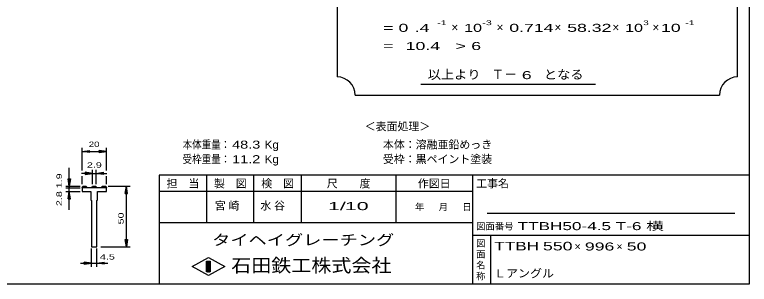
# Model space of a CAD drawing. Units: millimetres, scale not verified, with parts at other scales. Extents: x -1820 to 1736, y -1282 to 1048.
# Drawn here: x -281 to 1736, y -1152 to -410 of the extents above; entities that cross this region are included whole.
import ezdxf
from ezdxf.enums import TextEntityAlignment as Align

# ---------------------------------------------------------------- set-up
doc = ezdxf.new("R2010")
doc.units = ezdxf.units.MM
doc.header["$LTSCALE"] = 10
for name, color, linetype, lineweight in [('0_2', 150, 'Continuous', 25), ('22', 2, 'Continuous', 25), ('32', 4, 'Continuous', 25)]:
    doc.layers.add(name, color=color, linetype=linetype, lineweight=lineweight)
doc.styles.add('ベクトル', font='')
doc.styles.get('ベクトル').set_extended_font_data('ベクトル')

msp = doc.modelspace()

# ---------------------------------------------------------------- linework, layer by layer
at = {"layer": '0_2'}
for p, q in [((1736, 1048.5), (1736, -1151.5)), ((1736, -851.5), (116, -851.5)), ((116, -851.5), (116, -1151.5)), ((246, -851.5), (246, -981.5)), ((376, -981.5), (376, -851.5)), ((506, -851.5), (506, -981.5)), ((766, -981.5), (766, -851.5)), ((976, -851.5), (976, -1151.5)), ((976, -896.5), (116, -896.5)), ((1696, -956.5), (1016, -956.5)), ((116, -981.5), (976, -981.5)), ((976, -1016.5), (1736, -1016.5)), ((1026, -1151.5), (1026, -1016.5)), ((206, -1102.5), (251, -1077.5)), ((246, -1087.5), (256, -1087.5)), ((246, -1117.5), (246, -1087.5)), ((246, -1087.5), (248, -1087.5)), ((248, -1087.5), (248, -1117.5)), ((250, -1117.5), (250, -1087.5)), ((250, -1087.5), (252, -1087.5)), ((251, -1077.5), (296, -1102.5)), ((252, -1087.5), (252, -1117.5)), ((254, -1117.5), (254, -1087.5)), ((254, -1087.5), (256, -1087.5)), ((256, -1087.5), (256, -1117.5)), ((256, -1087.5), (256, -1117.5)), ((251, -1127.5), (206, -1102.5)), ((296, -1102.5), (251, -1127.5)), ((256, -1117.5), (246, -1117.5)), ((248, -1117.5), (250, -1117.5)), ((252, -1117.5), (254, -1117.5)), ((1736, -1151.5), (-1724, -1151.5))]:
    msp.add_line(p, q, dxfattribs=at)
at = {"layer": '22', "color": 4}
for p, q in [((604, 968.5), (604, -581.5)), ((1704, -581.5), (1704, 968.5)), ((834, -601.5), (1314, -601.5)), ((654, -631.5), (1654, -631.5))]:
    msp.add_line(p, q, dxfattribs=at)
for centre, start, end in [((604, -631.5), 0, 90), ((1704, -631.5), 90, 180)]:
    msp.add_arc(centre, 50, start, end, dxfattribs=at)
at = {"layer": '32'}
for p, q in [((-96, -838.5), (-96, -776.5)), ((-96, -786.5), (-76, -783.5)), ((-76, -789.5), (-96, -786.5)), ((-96, -786.5), (-29.33, -786.5)), ((-76, -789.5), (-76, -783.5)), ((-29.33, -786.5), (-49.33, -783.5)), ((-49.33, -789.5), (-49.33, -783.5)), ((-49.33, -789.5), (-29.33, -786.5)), ((-29.33, -838.5), (-29.33, -776.5)), ((-131, -881.5), (-131, -831.5)), ((-67.5, -846.5), (-97.5, -846.5)), ((-67.5, -846.5), (-87.5, -843.5)), ((-87.5, -843.5), (-87.5, -849.5)), ((-87.5, -849.5), (-67.5, -846.5)), ((-67.5, -876.5), (-67.5, -836.5)), ((-67.5, -846.5), (-57.83, -846.5)), ((-57.83, -836.5), (-57.83, -876.5)), ((-57.83, -846.5), (-37.83, -843.5)), ((-37.83, -849.5), (-57.83, -846.5)), ((-57.83, -846.5), (-27.83, -846.5)), ((-37.83, -843.5), (-37.83, -849.5)), ((-131, -881.5), (-134, -861.5)), ((-134, -861.5), (-128, -861.5)), ((-128, -861.5), (-131, -881.5)), ((-96, -876.5), (-96, -854.5)), ((-29.33, -876.5), (-29.33, -854.5)), ((-141, -881.5), (-101, -881.5)), ((-141, -886.5), (-101, -886.5)), ((-131, -896.5), (-131, -881.5)), ((-96, -886.5), (-94.33, -881.5)), ((-96, -886.5), (-96, -896.5)), ((-29.33, -886.5), (-96, -886.5)), ((-94.33, -881.5), (-84.67, -881.5)), ((-84.67, -881.5), (-83, -886.5)), ((-69.17, -886.5), (-67.5, -881.5)), ((-67.5, -881.5), (-57.83, -881.5)), ((-57.83, -881.5), (-56.17, -886.5)), ((-42.33, -886.5), (-40.67, -881.5)), ((-40.67, -881.5), (-31, -881.5)), ((-31, -881.5), (-29.33, -886.5)), ((-29.33, -896.5), (-29.33, -886.5)), ((-24.33, -881.5), (35.67, -881.5)), ((22.67, -901.5), (25.67, -881.5)), ((28.67, -901.5), (25.67, -881.5)), ((25.67, -1048.17), (25.67, -881.5)), ((-141, -896.5), (-101, -896.5)), ((-134, -916.5), (-131, -896.5)), ((-128, -916.5), (-131, -896.5)), ((-131, -946.5), (-131, -896.5)), ((-96, -896.5), (-71.83, -896.5)), ((-71.83, -896.5), (-71.83, -919.83)), ((-53.5, -919.83), (-53.5, -896.5)), ((-53.5, -896.5), (-29.33, -896.5)), ((22.67, -901.5), (28.67, -901.5)), ((-134, -916.5), (-128, -916.5)), ((-71.83, -919.83), (-70.17, -921.5)), ((-70.17, -921.5), (-70.17, -1048.17)), ((-55.17, -921.5), (-53.5, -919.83)), ((-55.17, -1048.17), (-55.17, -921.5)), ((25.67, -1048.17), (22.67, -1028.17)), ((22.67, -1028.17), (28.67, -1028.17)), ((28.67, -1028.17), (25.67, -1048.17)), ((-70.17, -1048.17), (-55.17, -1048.17)), ((-44.33, -1048.17), (35.67, -1048.17)), ((-70.17, -1103.17), (-70.17, -1053.17)), ((-55.17, -1103.17), (-55.17, -1053.17)), ((-100.17, -1093.17), (-70.17, -1093.17)), ((-70.17, -1093.17), (-90.17, -1090.17)), ((-90.17, -1096.17), (-90.17, -1090.17)), ((-90.17, -1096.17), (-70.17, -1093.17)), ((-70.17, -1093.17), (-55.17, -1093.17)), ((-55.17, -1093.17), (-35.17, -1090.17)), ((-35.17, -1096.17), (-55.17, -1093.17)), ((-55.17, -1093.17), (-25.17, -1093.17)), ((-35.17, -1096.17), (-35.17, -1090.17))]:
    msp.add_line(p, q, dxfattribs=at)
msp.add_circle((-131, -886.5), 1, dxfattribs=at)

# ---------------------------------------------------------------- texts
at = {"layer": '0_2', "style": 'ベクトル'}
for s, height, p in [('担\u3000当', 21.99, (136, -874.5)), ('製\u3000図', 21.99, (266, -874.5)), ('検\u3000図', 21.99, (396, -874.5)), ('尺\u3000\u3000度', 21.99, (576, -874.5)), ('作図日', 21.99, (826, -874.5)), ('工事名', 21.99, (986, -874.5)), ('年', 18.33, (818, -939)), ('月', 18.33, (883, -939)), ('日', 18.33, (948, -939)), ('図面番号', 18.33, (986, -992)), ('図', 18.33, (986, -1039)), ('面', 18.33, (986, -1069)), ('名', 18.33, (986, -1099)), ('称', 18.33, (986, -1129))]:
    msp.add_text(s, height=height, dxfattribs=at).set_placement(p, align=Align.MIDDLE_LEFT)
at = {"layer": '0_2', "color": 222, "style": 'ベクトル'}
for s, height, width, p in [('タイヘイグレーチング', 29.33, 1.25, (261, -1029.5)), ('石田鉄工株式会社', 36.66, 1.1, (313.5, -1099.5))]:
    msp.add_text(s, height=height, dxfattribs=dict(at, width=width)).set_placement(p, align=Align.MIDDLE_LEFT)
at = {"layer": '22', "style": 'ベクトル'}
for s, height, width, p in [('  = 0', 21.99, 1.65, (704, -446.5)), (' .4 ', 21.99, 1.65, (804, -446.5)), ('-1', 13.2, 1.65, (879, -432.5)), ('10', 21.99, 1.5, (953, -446.5)), ('-3', 13.2, 1.65, (1003, -432.5)), ('0.714', 21.99, 1.65, (1077, -446.5)), ('58.32', 21.99, 1.65, (1236, -446.5)), ('10', 21.99, 1.5, (1395, -446.5)), ('3', 13.2, 1.5, (1445, -432.5)), (' 10 ', 21.99, 1.65, (1480, -446.5)), ('-1', 13.2, 1.65, (1560, -432.5)), ('  =', 21.99, 1.65, (704, -496.5)), (' 10.4', 21.99, 1.65, (779, -496.5)), ('>', 21.99, 1.7, (929, -496.5)), (' 6 ', 21.99, 1.65, (959, -496.5)), ('以上より\u3000', 24.19, 1.1, (853, -575)), ('となる', 24.19, 1.1, (1172, -575)), (' 6 ', 21.99, 1.65, (1098, -576.5)), ('本体重量：', 21.99, 0.85, (180, -767.5)), (' 48.3', 21.99, 1.35, (305, -767.5)), ('Kg', 21.99, 1.1, (405, -767.5)), ('受枠重量：', 21.99, 0.85, (180, -807.5)), (' 11.2', 21.99, 1.35, (305, -807.5)), ('Kg', 21.99, 1.1, (405, -807.5)), ('1/', 21.99, 2, (579, -936.5)), (' 10 ', 21.99, 2, (609, -936.5)), ('TTBH50-4.5 T-6 横                 ', 21.99, 1.6, (1100, -991.5)), ('TTBH', 23.46, 1.5, (1036, -1046.5)), (' 550 ', 23.46, 1.55, (1156, -1046.5)), (' 996 ', 21.99, 1.65, (1271, -1047.5)), (' 50 ', 21.99, 1.65, (1386, -1047.5)), ('Ｌアングル', 21.99, 1.1, (1035, -1121.5))]:
    msp.add_text(s, height=height, dxfattribs=dict(at, width=width)).set_placement(p, align=Align.MIDDLE_LEFT)
for s, height, p in [('×', 24.19, (918, -445)), ('×', 24.19, (1042, -445)), ('×', 24.19, (1201, -445)), ('×', 24.19, (1360, -445)), ('×', 24.19, (1470, -445)), ('Ｔ－', 25.66, (1028, -574)), ('＜表面処理＞', 21.99, (680, -717.5)), ('本体：', 21.99, (730, -767.5)), ('溶融亜鉛めっき', 21.99, (820, -767.5)), ('受枠：', 21.99, (730, -807.5)), ('黒ペイント塗装', 21.99, (820, -807.5)), ('×', 21.99, (1256, -1047.5)), ('×', 21.99, (1371, -1047.5))]:
    msp.add_text(s, height=height, dxfattribs=at).set_placement(p, align=Align.MIDDLE_LEFT)
at = {"layer": '22', "char_height": 21.99, "attachment_point": 4, "style": 'ベクトル'}
for s, insert in [('\\T1.25;宮崎\u3000', (268.5, -936.5)), ('\\T1.25;水谷\u3000', (393.5, -936.5))]:
    msp.add_mtext(s, dxfattribs=dict(at, insert=insert))
at = {"layer": '32', "color": 2, "style": 'ベクトル'}
for s, width, p in [('20', 1.35, (-77.67, -766.5)), ('2.9', 1.5, (-82.67, -823.5)), (' 4.5 ', 1.5, (-55.17, -1076.17))]:
    msp.add_text(s, height=14.66, dxfattribs=dict(at, width=width)).set_placement(p, align=Align.MIDDLE_LEFT)
at = {"layer": '32', "color": 2, "style": 'ベクトル', "width": 1.5}
for s, p in [('2.8 1.9', (-159, -936.5)), (' 50 ', (10.67, -994.83))]:
    msp.add_text(s, height=14.66, rotation=90, dxfattribs=at).set_placement(p, align=Align.MIDDLE_LEFT)

doc.saveas('drawing.dxf')
